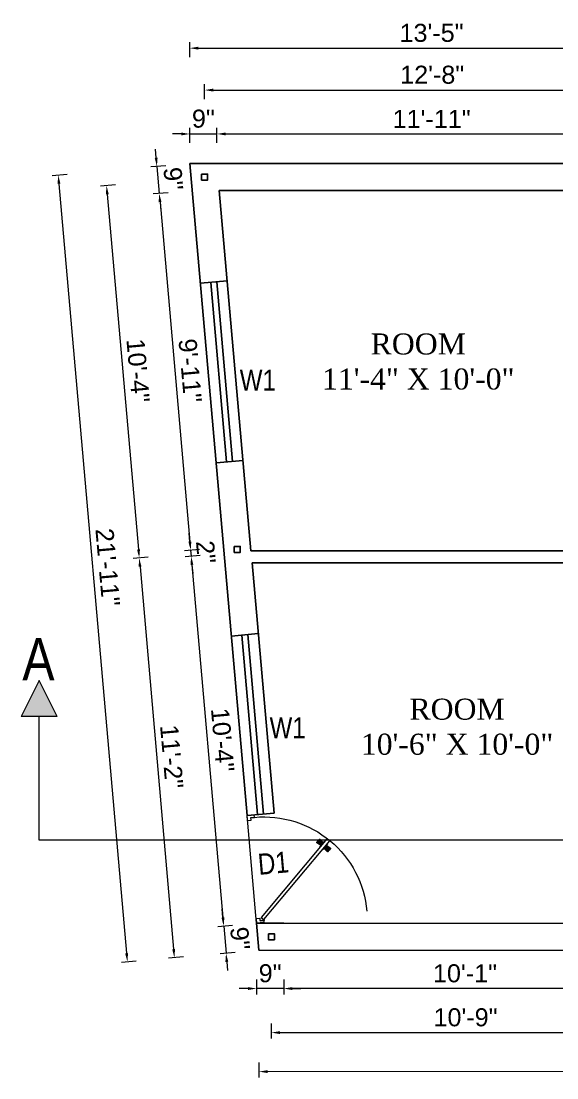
# Model space of a CAD drawing. Header units: inches. Extents: x 392906 to 410488, y -52747 to -40742.
# Drawn here: x 399149.1 to 399327.6, y -49412.8 to -49061 of the extents above; entities that cross this region are included whole.
import ezdxf

# ---------------------------------------------------------------- set-up
doc = ezdxf.new("R2010")
doc.units = ezdxf.units.IN
doc.header["$LTSCALE"] = 2
doc.header["$MEASUREMENT"] = 0
doc.header["$PDMODE"] = 34
doc.layers.get('0').update_dxf_attribs({"linetype": 'CONTINUOUS'})
doc.layers.get('DEFPOINTS').update_dxf_attribs({"color": 141, "linetype": 'CONTINUOUS'})
for name, color, linetype, lineweight in [('DOOR & WIN', 1, 'CONTINUOUS', 25), ('PUERTAS', 7, 'CONTINUOUS', 9), ('steps', 253, 'CONTINUOUS', 20)]:
    doc.layers.add(name, color=color, linetype=linetype, lineweight=lineweight)
doc.styles.add('Lettring Text', font='arial.ttf')
doc.styles.get("Standard").update_dxf_attribs({"font": 'ARIALN.TTF'})
doc.dimstyles.new('Copy of Standard', dxfattribs={"dimtxt": 6, "dimasz": 2.875, "dimexe": 2, "dimexo": 4, "dimgap": 2, "dimtad": 1, "dimdec": 0, "dimrnd": 1, "dimzin": 0, "dimdsep": 46, "dimlunit": 4, "dimtxsty": 'Lettring Text', "dimcen": 0.1, "dimclrd": 7, "dimclre": 7, "dimclrt": 7, "dimazin": 0, "dimtfac": 0.645, "dimtdec": 0, "dimtmove": 1, "dimatfit": 0, "dimfxl": 3, "dimfxlon": 1, "dimtfillclr": 256, "dimtolj": 1, "dimtzin": 0, "dimlwd": -1, "dimlwe": -1, "dimarcsym": 2})

# ---------------------------------------------------------------- blocks, each defined once
blk = doc.blocks.new('3ft')
at = {"layer": 'PUERTAS', "color": 6}
for p, q in [((1.01, 2.52), (25.23, 26.74)), ((26.05, 25.92), (1.77, 1.64)), ((26.05, 25.92), (25.23, 26.74)), ((0, 2.4), (0, 0)), ((0.72, 2.4), (0, 2.4)), ((1.6, 0), (0, 0)), ((0.72, 1.52), (0.72, 2.44)), ((0.8, 1.52), (0.72, 1.52)), ((0.8, 1.52), (0.8, 2.41)), ((0.8, 1.2), (0.8, 1.52)), ((1.6, 1.2), (0.8, 1.2)), ((1.57, 1.84), (0.94, 2.47)), ((1.63, 1.89), (0.97, 2.55)), ((1.63, 1.89), (1.57, 1.84)), ((1.77, 1.64), (1.57, 1.84)), ((1.6, 0), (1.6, 1.2)), ((34.4, 0), (34.4, 1.2)), ((34.4, 1.2), (35.2, 1.2)), ((34.4, 0), (36, 0)), ((35.2, 1.2), (35.2, 2.4)), ((35.2, 2.4), (36, 2.4)), ((36, 0), (36, 2.4))]:
    blk.add_line(p, q, dxfattribs=at)
at = {"layer": 'PUERTAS', "color": 8}
for p, q in [((22.57, 24.94), (21.65, 25.68)), ((22.63, 24.99), (21.69, 25.75)), ((22.74, 25.1), (21.84, 25.9)), ((22.13, 26.28), (21.98, 26.13)), ((22.88, 25.24), (22.01, 26.06)), ((22.13, 26.28), (22.27, 26.42)), ((22.29, 26.41), (22.27, 26.42)), ((23.16, 25.52), (22.34, 26.39)), ((23.3, 25.66), (22.5, 26.56)), ((23.41, 25.77), (22.65, 26.71)), ((22.69, 24.32), (23.02, 24.83)), ((23.46, 25.83), (22.72, 26.75)), ((22.95, 24.96), (22.84, 25.07)), ((22.98, 24.99), (22.86, 25.1)), ((23.03, 25.04), (22.91, 25.15)), ((22.91, 24.53), (23.1, 24.91)), ((23.11, 25.12), (22.99, 25.23)), ((23.13, 24.76), (23.18, 24.99)), ((23.28, 25.3), (23.17, 25.41)), ((23.36, 25.37), (23.25, 25.49)), ((23.31, 24.94), (23.28, 25.08)), ((23.41, 25.43), (23.3, 25.54)), ((23.46, 25.09), (23.32, 25.13)), ((23.44, 25.45), (23.33, 25.56)), ((23.64, 25.27), (23.41, 25.22)), ((23.87, 25.49), (23.49, 25.3)), ((24.08, 25.71), (23.57, 25.38)), ((25.02, 24.77), (24.68, 24.26)), ((23.63, 23.38), (24.14, 23.72)), ((23.84, 23.6), (24.22, 23.79)), ((24.07, 23.82), (24.3, 23.88)), ((24.25, 24), (24.39, 23.97)), ((24.25, 23.26), (24.99, 22.34)), ((24.27, 23.64), (24.38, 23.53)), ((24.3, 23.67), (24.41, 23.56)), ((24.3, 23.32), (25.06, 22.38)), ((24.35, 23.72), (24.46, 23.61)), ((24.4, 24.15), (24.43, 24.01)), ((24.41, 23.43), (25.2, 22.53)), ((24.43, 23.8), (24.54, 23.69)), ((24.58, 24.33), (24.52, 24.1)), ((24.55, 23.57), (25.37, 22.7)), ((24.6, 23.97), (24.72, 23.86)), ((24.8, 24.56), (24.61, 24.18)), ((24.68, 24.05), (24.79, 23.94)), ((24.73, 24.1), (24.85, 23.99)), ((24.76, 24.13), (24.87, 24.02)), ((24.83, 23.85), (25.7, 23.03)), ((24.97, 23.99), (25.87, 23.2)), ((25.08, 24.1), (26.02, 23.34)), ((25.14, 24.15), (26.06, 23.41)), ((25.58, 22.82), (25.43, 22.67)), ((25.58, 22.82), (25.73, 22.97)), ((25.72, 22.98), (25.73, 22.97)), ((0, 0), (36, 0))]:
    blk.add_line(p, q, dxfattribs=at)
at = {"layer": 'PUERTAS', "color": 1}
for p, q in [((21.67, 25.73), (22.17, 26.23)), ((22.49, 24.95), (21.67, 25.61)), ((21.7, 25.82), (22.14, 26.26)), ((21.73, 25.79), (21.7, 25.82)), ((22.58, 26.7), (22.14, 26.26)), ((22.67, 26.73), (22.17, 26.23)), ((22.61, 26.67), (22.58, 26.7)), ((22.6, 24.96), (23.02, 25.38)), ((22.61, 24.25), (22.92, 24.72)), ((22.7, 25.07), (22.71, 25.06)), ((23.45, 25.91), (22.79, 26.73)), ((22.82, 25.06), (23.08, 25.32)), ((22.94, 24.95), (22.83, 25.07)), ((22.92, 24.72), (22.92, 24.72)), ((22.93, 24.94), (23.19, 25.21)), ((22.93, 24.84), (22.93, 24.83)), ((23.44, 25.81), (23.02, 25.38)), ((23.34, 25.58), (23.08, 25.32)), ((23.46, 25.47), (23.19, 25.21)), ((23.33, 25.7), (23.34, 25.69)), ((23.45, 25.46), (23.33, 25.57)), ((23.57, 25.47), (23.57, 25.47)), ((24.15, 25.79), (23.68, 25.48)), ((23.68, 25.48), (23.68, 25.48)), ((24.27, 25.78), (24.26, 25.79)), ((25.1, 24.84), (24.79, 24.38)), ((25.09, 24.96), (25.1, 24.95)), ((22.62, 24.13), (22.61, 24.14)), ((23.44, 23.31), (23.45, 23.3)), ((23.56, 23.3), (24.03, 23.61)), ((24.03, 23.61), (24.03, 23.62)), ((24.14, 23.62), (24.14, 23.62)), ((24.25, 23.62), (24.51, 23.89)), ((24.26, 23.29), (24.69, 23.71)), ((24.26, 23.63), (24.37, 23.52)), ((24.26, 23.18), (24.92, 22.37)), ((24.37, 23.52), (24.63, 23.77)), ((24.37, 23.4), (24.37, 23.4)), ((24.78, 24.15), (24.51, 23.89)), ((24.89, 24.03), (24.63, 23.77)), ((25.11, 24.14), (24.69, 23.71)), ((24.77, 24.14), (24.88, 24.03)), ((24.79, 24.38), (24.78, 24.37)), ((24.78, 24.26), (24.78, 24.26)), ((25, 24.03), (25, 24.03)), ((25.04, 22.36), (25.54, 22.86)), ((25.1, 22.42), (25.13, 22.39)), ((25.13, 22.39), (25.57, 22.83)), ((25.22, 24.14), (26.03, 23.48)), ((26.04, 23.37), (25.54, 22.86)), ((26.01, 23.27), (25.57, 22.83)), ((25.98, 23.3), (26.01, 23.27))]:
    blk.add_line(p, q, dxfattribs=at)
at = {"layer": 'PUERTAS', "color": 2}
for p, q in [((21.99, 26.11), (21.98, 26.13)), ((25.42, 22.68), (25.43, 22.67))]:
    blk.add_line(p, q, dxfattribs=at)
at = {"layer": 'PUERTAS', "color": 6}
for radius in [0.155, 0.0752]:
    blk.add_circle((0.82, 2.56), radius, dxfattribs=at)
blk.add_arc((0.82, 2.56), 34.38, 359.7285, 90.0333, dxfattribs=at)
at = {"layer": 'PUERTAS', "color": 1}
for centre, start, end in [((22.54, 25.01), 231.0764, 315), ((22.73, 26.68), 38.9236, 135), ((22.77, 25.12), 225, 315), ((22.99, 24.89), 135, 219.7428), ((22.87, 24.78), 315, 39.7428), ((23.28, 25.63), 315, 45), ((23.39, 25.86), 315, 38.9236), ((23.51, 25.41), 50.2572, 135), ((23.62, 25.53), 230.2572, 315), ((24.2, 25.73), 45, 135), ((25.04, 24.89), 315, 45), ((22.67, 24.2), 135, 225), ((23.51, 23.36), 225, 315), ((24.09, 23.56), 50.2572, 135), ((24.2, 23.68), 230.2572, 315), ((24.32, 23.23), 135, 218.9236), ((24.42, 23.46), 135, 225), ((24.84, 24.31), 135, 219.7428), ((24.72, 24.21), 315, 39.7428), ((24.94, 23.98), 45, 135), ((24.98, 22.42), 218.9236, 315), ((25.17, 24.08), 51.0764, 135), ((25.98, 23.42), 315, 51.0764)]:
    blk.add_arc(centre, 0.08, start, end, dxfattribs=at)
blk = doc.blocks.new('*U199')
at = {"color": 3, "xscale": -1}
blk.add_blockref('3ft', (42, 0), dxfattribs=at)
blk = doc.blocks.new('*D656')
at = {"layer": 'DEFPOINTS', "color": 0, "ltscale": 0.5, "transparency": 16777216}
for p in [(399236.55, -49361.36), (399357.34, -49361.4), (399236.55, -49383.1)]:
    blk.add_point(p, dxfattribs=at)
at = {"layer": 'steps', "color": 7, "ltscale": 0.5, "transparency": 16777216}
for p, q in [((399236.55, -49380.1), (399236.55, -49385.1)), ((399357.34, -49380.13), (399357.34, -49385.13)), ((399354.46, -49383.13), (399239.42, -49383.11))]:
    blk.add_line(p, q, dxfattribs=at)
for points in [[(399239.42, -49382.63), (399239.42, -49383.58), (399236.55, -49383.1)], [(399354.46, -49382.65), (399354.46, -49383.61), (399357.34, -49383.13)]]:
    blk.add_solid(points, dxfattribs=at)
at = {"layer": 'steps', "color": 7, "ltscale": 0.5, "transparency": 16777216, "insert": (399296.94, -49378.06), "char_height": 6, "attachment_point": 5, "rotation": 359.9867, "style": 'Lettring Text'}
blk.add_mtext('\\A1;10\'-1"', dxfattribs=at)
blk = doc.blocks.new('*D657')
at = {"layer": 'DEFPOINTS', "color": 0, "ltscale": 0.5, "transparency": 16777216}
for p in [(399227.52, -49361.36), (399236.55, -49361.36), (399227.51, -49383.1)]:
    blk.add_point(p, dxfattribs=at)
at = {"layer": 'steps', "color": 7, "ltscale": 0.5, "transparency": 16777216}
for p, q in [((399227.51, -49380.1), (399227.51, -49385.1)), ((399236.55, -49380.1), (399236.55, -49385.1)), ((399224.64, -49383.1), (399221.76, -49383.1)), ((399236.55, -49383.1), (399227.51, -49383.1)), ((399239.42, -49383.11), (399242.3, -49383.11))]:
    blk.add_line(p, q, dxfattribs=at)
for points in [[(399224.64, -49382.62), (399224.64, -49383.58), (399227.51, -49383.1)], [(399239.42, -49382.63), (399239.42, -49383.58), (399236.55, -49383.1)]]:
    blk.add_solid(points, dxfattribs=at)
at = {"layer": 'steps', "color": 7, "ltscale": 0.5, "transparency": 16777216, "insert": (399232.03, -49378.04), "char_height": 6, "attachment_point": 5, "rotation": 359.9867, "style": 'Lettring Text'}
blk.add_mtext('\\A1;9"', dxfattribs=at)
blk = doc.blocks.new('*D631')
at = {"layer": 'DEFPOINTS', "color": 0, "ltscale": 0.5, "transparency": 16777216}
for p in [(399232.43, -49365.86), (399361.84, -49365.89), (399361.84, -49397.79)]:
    blk.add_point(p, dxfattribs=at)
at = {"layer": 'steps', "color": 7, "ltscale": 0.5, "transparency": 16777216}
for p, q in [((399232.42, -49394.76), (399232.42, -49399.76)), ((399361.84, -49394.79), (399361.84, -49399.79)), ((399235.3, -49397.76), (399358.96, -49397.79))]:
    blk.add_line(p, q, dxfattribs=at)
for points in [[(399235.3, -49397.28), (399235.3, -49398.24), (399232.42, -49397.76)], [(399358.96, -49397.31), (399358.96, -49398.27), (399361.84, -49397.79)]]:
    blk.add_solid(points, dxfattribs=at)
at = {"layer": 'steps', "color": 7, "ltscale": 0.5, "transparency": 16777216, "insert": (399297.13, -49392.71), "char_height": 6, "attachment_point": 5, "rotation": 359.9867, "style": 'Lettring Text'}
blk.add_mtext('\\A1;10\'-9"', dxfattribs=at)
blk = doc.blocks.new('*D634')
at = {"layer": 'DEFPOINTS', "color": 0, "ltscale": 0.5, "transparency": 16777216}
for p in [(399228.31, -49370.36), (399587.84, -49370.45), (399228.3, -49410.75)]:
    blk.add_point(p, dxfattribs=at)
at = {"layer": 'steps', "color": 7, "ltscale": 0.5, "transparency": 16777216}
for p, q in [((399228.3, -49407.75), (399228.3, -49412.75)), ((399587.83, -49407.83), (399587.83, -49412.83)), ((399584.96, -49410.83), (399231.17, -49410.75))]:
    blk.add_line(p, q, dxfattribs=at)
for points in [[(399231.17, -49410.27), (399231.17, -49411.23), (399228.3, -49410.75)], [(399584.96, -49410.35), (399584.96, -49411.31), (399587.83, -49410.83)]]:
    blk.add_solid(points, dxfattribs=at)
at = {"layer": 'steps', "color": 7, "ltscale": 0.5, "transparency": 16777216, "insert": (399408.07, -49405.73), "char_height": 6, "attachment_point": 5, "rotation": 359.9867, "style": 'Lettring Text'}
blk.add_mtext("\\A1;30'", dxfattribs=at)
blk = doc.blocks.new('*D635')
at = {"layer": 'DEFPOINTS', "color": 0, "ltscale": 0.5, "transparency": 16777216}
for p in [(399214.31, -49098.57), (399205.27, -49108.42), (399214.31, -49108.42)]:
    blk.add_point(p, dxfattribs=at)
at = {"layer": 'steps', "color": 7, "ltscale": 0.5, "transparency": 16777216}
for p, q in [((399205.27, -49101.57), (399205.27, -49096.57)), ((399214.31, -49101.57), (399214.31, -49096.57)), ((399202.4, -49098.57), (399199.52, -49098.57)), ((399205.27, -49098.57), (399214.31, -49098.57)), ((399217.18, -49098.57), (399220.06, -49098.57))]:
    blk.add_line(p, q, dxfattribs=at)
for points in [[(399202.4, -49098.09), (399202.4, -49099.05), (399205.27, -49098.57)], [(399217.18, -49098.09), (399217.18, -49099.05), (399214.31, -49098.57)]]:
    blk.add_solid(points, dxfattribs=at)
at = {"layer": 'steps', "color": 7, "ltscale": 0.5, "transparency": 16777216, "insert": (399209.79, -49093.51), "char_height": 6, "attachment_point": 5, "style": 'Lettring Text'}
blk.add_mtext('\\A1;9"', dxfattribs=at)
blk = doc.blocks.new('*D636')
at = {"layer": 'DEFPOINTS', "color": 0, "ltscale": 0.5, "transparency": 16777216}
for p in [(399357.34, -49098.57), (399214.31, -49108.42), (399357.34, -49117.42)]:
    blk.add_point(p, dxfattribs=at)
at = {"layer": 'steps', "color": 7, "ltscale": 0.5, "transparency": 16777216}
for p, q in [((399214.31, -49101.57), (399214.31, -49096.57)), ((399357.34, -49101.57), (399357.34, -49096.57)), ((399217.18, -49098.57), (399354.47, -49098.57))]:
    blk.add_line(p, q, dxfattribs=at)
for points in [[(399217.18, -49098.09), (399217.18, -49099.05), (399214.31, -49098.57)], [(399354.47, -49098.09), (399354.47, -49099.05), (399357.34, -49098.57)]]:
    blk.add_solid(points, dxfattribs=at)
at = {"layer": 'steps', "color": 7, "ltscale": 0.5, "transparency": 16777216, "insert": (399285.83, -49093.56), "char_height": 6, "attachment_point": 5, "style": 'Lettring Text'}
blk.add_mtext('\\A1;11\'-11"', dxfattribs=at)
blk = doc.blocks.new('*D660')
at = {"layer": 'DEFPOINTS', "color": 0, "ltscale": 0.5, "transparency": 16777216}
for p in [(399361.84, -49083.96), (399210.19, -49112.92), (399361.84, -49112.92)]:
    blk.add_point(p, dxfattribs=at)
at = {"layer": 'steps', "color": 7, "ltscale": 0.5, "transparency": 16777216}
for p, q in [((399210.19, -49086.96), (399210.19, -49081.96)), ((399361.84, -49086.96), (399361.84, -49081.96)), ((399213.06, -49083.96), (399358.97, -49083.96))]:
    blk.add_line(p, q, dxfattribs=at)
for points in [[(399213.06, -49083.48), (399213.06, -49084.44), (399210.19, -49083.96)], [(399358.97, -49083.48), (399358.97, -49084.44), (399361.84, -49083.96)]]:
    blk.add_solid(points, dxfattribs=at)
at = {"layer": 'steps', "color": 7, "ltscale": 0.5, "transparency": 16777216, "insert": (399286.02, -49078.89), "char_height": 6, "attachment_point": 5, "style": 'Lettring Text'}
blk.add_mtext('\\A1;12\'-8"', dxfattribs=at)
blk = doc.blocks.new('*D663')
at = {"layer": 'DEFPOINTS', "color": 0, "ltscale": 0.5, "transparency": 16777216}
for p in [(399366.34, -49070.01), (399205.27, -49108.42), (399366.34, -49108.42)]:
    blk.add_point(p, dxfattribs=at)
at = {"layer": 'steps', "color": 7, "ltscale": 0.5, "transparency": 16777216}
for p, q in [((399205.27, -49073.01), (399205.27, -49068.01)), ((399366.34, -49073.01), (399366.34, -49068.01)), ((399208.15, -49070.01), (399363.47, -49070.01))]:
    blk.add_line(p, q, dxfattribs=at)
for points in [[(399208.15, -49069.53), (399208.15, -49070.49), (399205.27, -49070.01)], [(399363.47, -49069.53), (399363.47, -49070.49), (399366.34, -49070.01)]]:
    blk.add_solid(points, dxfattribs=at)
at = {"layer": 'steps', "color": 7, "ltscale": 0.5, "transparency": 16777216, "insert": (399285.81, -49064.95), "char_height": 6, "attachment_point": 5, "style": 'Lettring Text'}
blk.add_mtext('\\A1;13\'-5"', dxfattribs=at)
blk = doc.blocks.new('*D665')
at = {"layer": 'DEFPOINTS', "color": 0, "ltscale": 0.5, "transparency": 16777216}
for p in [(399205.27, -49108.42), (399206.07, -49117.42), (399195.1, -49118.39)]:
    blk.add_point(p, dxfattribs=at)
at = {"layer": 'steps', "color": 7, "ltscale": 0.5, "transparency": 16777216}
for p, q in [((399194.06, -49106.53), (399193.8, -49103.66)), ((399197.3, -49109.13), (399192.32, -49109.56)), ((399194.31, -49109.39), (399195.1, -49118.39)), ((399198.09, -49118.13), (399193.11, -49118.56)), ((399195.35, -49121.25), (399195.6, -49124.12))]:
    blk.add_line(p, q, dxfattribs=at)
for points in [[(399194.53, -49106.48), (399193.58, -49106.57), (399194.31, -49109.39)], [(399195.83, -49121.21), (399194.87, -49121.29), (399195.1, -49118.39)]]:
    blk.add_solid(points, dxfattribs=at)
at = {"layer": 'steps', "color": 7, "ltscale": 0.5, "transparency": 16777216, "insert": (399199.75, -49113.45), "char_height": 6, "attachment_point": 5, "rotation": 275.0256, "style": 'Lettring Text'}
blk.add_mtext('\\A1;9"', dxfattribs=at)
blk = doc.blocks.new('*D666')
at = {"layer": 'DEFPOINTS', "color": 0, "ltscale": 0.5, "transparency": 16777216}
for p in [(399206.07, -49117.42), (399205.55, -49237.19), (399220.09, -49235.91)]:
    blk.add_point(p, dxfattribs=at)
at = {"layer": 'steps', "color": 7, "ltscale": 0.5, "transparency": 16777216}
for p, q in [((399198.09, -49118.13), (399193.11, -49118.56)), ((399195.35, -49121.25), (399205.3, -49234.33)), ((399208.54, -49236.93), (399203.55, -49237.37))]:
    blk.add_line(p, q, dxfattribs=at)
for points in [[(399195.83, -49121.21), (399194.87, -49121.29), (399195.1, -49118.39)], [(399205.77, -49234.29), (399204.82, -49234.37), (399205.55, -49237.19)]]:
    blk.add_solid(points, dxfattribs=at)
at = {"layer": 'steps', "color": 7, "ltscale": 0.5, "transparency": 16777216, "insert": (399205.37, -49177.35), "char_height": 6, "attachment_point": 5, "rotation": 275.0256, "style": 'Lettring Text'}
blk.add_mtext('\\A1;9\'-11"', dxfattribs=at)
blk = doc.blocks.new('*D667')
at = {"layer": 'DEFPOINTS', "color": 0, "ltscale": 0.5, "transparency": 16777216}
for p in [(399220.09, -49235.91), (399205.72, -49239.18), (399220.09, -49237.91)]:
    blk.add_point(p, dxfattribs=at)
at = {"layer": 'steps', "color": 7, "ltscale": 0.5, "transparency": 16777216}
for p, q in [((399205.3, -49234.33), (399205.04, -49231.46)), ((399208.54, -49236.93), (399203.55, -49237.37)), ((399205.55, -49237.19), (399205.72, -49239.18)), ((399208.71, -49238.91), (399203.73, -49239.35)), ((399205.97, -49242.04), (399206.23, -49244.91))]:
    blk.add_line(p, q, dxfattribs=at)
for points in [[(399205.77, -49234.29), (399204.82, -49234.37), (399205.55, -49237.19)], [(399206.45, -49242), (399205.5, -49242.08), (399205.72, -49239.18)]]:
    blk.add_solid(points, dxfattribs=at)
at = {"layer": 'steps', "color": 7, "ltscale": 0.5, "transparency": 16777216, "insert": (399210.63, -49237.75), "char_height": 6, "attachment_point": 5, "rotation": 275.0256, "style": 'Lettring Text'}
blk.add_mtext('\\A1;2"', dxfattribs=at)
blk = doc.blocks.new('*D668')
at = {"layer": 'DEFPOINTS', "color": 0, "ltscale": 0.5, "transparency": 16777216}
for p in [(399220.09, -49237.91), (399216.55, -49362.33), (399227.52, -49361.36)]:
    blk.add_point(p, dxfattribs=at)
at = {"layer": 'steps', "color": 7, "ltscale": 0.5, "transparency": 16777216}
for p, q in [((399208.71, -49238.91), (399203.73, -49239.35)), ((399205.97, -49242.04), (399216.3, -49359.46)), ((399219.54, -49362.07), (399214.56, -49362.5))]:
    blk.add_line(p, q, dxfattribs=at)
for points in [[(399206.45, -49242), (399205.5, -49242.08), (399205.72, -49239.18)], [(399216.78, -49359.42), (399215.82, -49359.51), (399216.55, -49362.33)]]:
    blk.add_solid(points, dxfattribs=at)
at = {"layer": 'steps', "color": 7, "ltscale": 0.5, "transparency": 16777216, "insert": (399216.18, -49300.31), "char_height": 6, "attachment_point": 5, "rotation": 275.0256, "style": 'Lettring Text'}
blk.add_mtext('\\A1;10\'-4"', dxfattribs=at)
blk = doc.blocks.new('*D669')
at = {"layer": 'DEFPOINTS', "color": 0, "ltscale": 0.5, "transparency": 16777216}
for p in [(399227.52, -49361.36), (399217.34, -49371.33), (399228.31, -49370.36)]:
    blk.add_point(p, dxfattribs=at)
at = {"layer": 'steps', "color": 7, "ltscale": 0.5, "transparency": 16777216}
for p, q in [((399216.3, -49359.46), (399216.05, -49356.6)), ((399219.54, -49362.07), (399214.56, -49362.5)), ((399216.55, -49362.33), (399217.34, -49371.33)), ((399220.33, -49371.06), (399215.35, -49371.5)), ((399217.59, -49374.19), (399217.85, -49377.05))]:
    blk.add_line(p, q, dxfattribs=at)
for points in [[(399216.78, -49359.42), (399215.82, -49359.51), (399216.55, -49362.33)], [(399218.07, -49374.15), (399217.12, -49374.23), (399217.34, -49371.33)]]:
    blk.add_solid(points, dxfattribs=at)
at = {"layer": 'steps', "color": 7, "ltscale": 0.5, "transparency": 16777216, "insert": (399221.99, -49366.38), "char_height": 6, "attachment_point": 5, "rotation": 275.0256, "style": 'Lettring Text'}
blk.add_mtext('\\A1;9"', dxfattribs=at)
blk = doc.blocks.new('*D642')
at = {"layer": 'DEFPOINTS', "color": 0, "ltscale": 0.5, "transparency": 16777216}
for p in [(399210.19, -49112.92), (399221.09, -49236.91), (399188.43, -49239.79)]:
    blk.add_point(p, dxfattribs=at)
at = {"layer": 'steps', "color": 7, "ltscale": 0.5, "transparency": 16777216}
for p, q in [((399180.52, -49115.53), (399175.54, -49115.97)), ((399177.78, -49118.66), (399188.18, -49236.92)), ((399191.42, -49239.52), (399186.44, -49239.96))]:
    blk.add_line(p, q, dxfattribs=at)
for points in [[(399178.26, -49118.62), (399177.3, -49118.7), (399177.53, -49115.8)], [(399188.66, -49236.88), (399187.7, -49236.96), (399188.43, -49239.79)]]:
    blk.add_solid(points, dxfattribs=at)
at = {"layer": 'steps', "color": 7, "ltscale": 0.5, "transparency": 16777216, "insert": (399188.02, -49177.35), "char_height": 6, "attachment_point": 5, "rotation": 275.0256, "style": 'Lettring Text'}
blk.add_mtext('\\A1;10\'-4"', dxfattribs=at)
blk = doc.blocks.new('*D643')
at = {"layer": 'DEFPOINTS', "color": 0, "ltscale": 0.5, "transparency": 16777216}
for p in [(399221.09, -49236.91), (399228.31, -49370.36), (399200.13, -49372.84)]:
    blk.add_point(p, dxfattribs=at)
at = {"layer": 'steps', "color": 7, "ltscale": 0.5, "transparency": 16777216}
for p, q in [((399191.42, -49239.52), (399186.44, -49239.96)), ((399188.68, -49242.65), (399199.88, -49369.98)), ((399203.12, -49372.58), (399198.14, -49373.02))]:
    blk.add_line(p, q, dxfattribs=at)
for points in [[(399189.16, -49242.61), (399188.21, -49242.69), (399188.43, -49239.79)], [(399200.36, -49369.93), (399199.4, -49370.02), (399200.13, -49372.84)]]:
    blk.add_solid(points, dxfattribs=at)
at = {"layer": 'steps', "color": 7, "ltscale": 0.5, "transparency": 16777216, "insert": (399199.27, -49305.87), "char_height": 6, "attachment_point": 5, "rotation": 275.0256, "style": 'Lettring Text'}
blk.add_mtext('\\A1;11\'-2"', dxfattribs=at)
blk = doc.blocks.new('*D644')
at = {"layer": 'DEFPOINTS', "color": 0, "ltscale": 0.5, "transparency": 16777216}
for p in [(399205.27, -49108.42), (399228.31, -49370.36), (399184.47, -49374.22)]:
    blk.add_point(p, dxfattribs=at)
at = {"layer": 'steps', "color": 7, "ltscale": 0.5, "transparency": 16777216}
for p, q in [((399164.42, -49112.02), (399159.44, -49112.46)), ((399161.68, -49115.14), (399184.21, -49371.35)), ((399187.45, -49373.95), (399182.47, -49374.39))]:
    blk.add_line(p, q, dxfattribs=at)
for points in [[(399162.16, -49115.1), (399161.21, -49115.19), (399161.43, -49112.28)], [(399184.69, -49371.31), (399183.74, -49371.4), (399184.47, -49374.22)]]:
    blk.add_solid(points, dxfattribs=at)
at = {"layer": 'steps', "color": 7, "ltscale": 0.5, "transparency": 16777216, "insert": (399177.94, -49242.81), "char_height": 6, "attachment_point": 5, "rotation": 275.0256, "style": 'Lettring Text'}
blk.add_mtext('\\A1;21\'-11"', dxfattribs=at)

msp = doc.modelspace()

# ---------------------------------------------------------------- hatches: boundary and pattern name
at = {"linetype": 'ByBlock', "lineweight": 5}
msp.add_hatch(color=7, dxfattribs=at).paths.add_polyline_path([(399155.07, -49280.54), (399161.07, -49292.54), (399149.07, -49292.54)])

# ---------------------------------------------------------------- linework, layer by layer
at = {"ltscale": 0.5}
for p, q in [((399224.36, -49325.5), (399205.27, -49108.42)), ((399205.27, -49108.42), (399366.34, -49108.42)), ((399225.65, -49237.36), (399215.1, -49117.42)), ((399215.1, -49117.42), (399357.34, -49117.42)), ((399217.75, -49147.51), (399208.78, -49148.3)), ((399212.27, -49147.99), (399217.52, -49207.76)), ((399214.26, -49147.82), (399219.52, -49207.58)), ((399223, -49207.28), (399214.04, -49208.07)), ((399357.34, -49237.4), (399225.65, -49237.36)), ((399366.34, -49241.4), (399226, -49241.36)), ((399233.33, -49324.71), (399226, -49241.36)), ((399219.11, -49265.73), (399228.07, -49264.94)), ((399222.59, -49265.43), (399227.85, -49325.2)), ((399224.59, -49265.25), (399229.84, -49325.02)), ((399224.36, -49325.5), (399233.33, -49324.71)), ((399357.34, -49361.4), (399227.52, -49361.36)), ((399228.31, -49370.36), (399227.52, -49361.36)), ((399227.52, -49361.36), (399236.55, -49361.36)), ((399587.84, -49370.45), (399228.31, -49370.36))]:
    msp.add_line(p, q, dxfattribs=at)
at = {"color": 7, "linetype": 'ByBlock', "lineweight": 5}
for p, q in [((399155.07, -49280.54), (399149.07, -49292.54)), ((399161.07, -49292.54), (399155.07, -49280.54)), ((399161.07, -49292.54), (399149.07, -49292.54)), ((399155.07, -49333.71), (399155.07, -49292.54)), ((399649.39, -49333.71), (399155.07, -49333.71))]:
    msp.add_line(p, q, dxfattribs=at)
at = {"ltscale": 0.5}
for points in [[(399209.19, -49111.92), (399211.19, -49111.92), (399211.19, -49113.92), (399209.19, -49113.92)], [(399220.09, -49235.91), (399222.09, -49235.91), (399222.09, -49237.91), (399220.09, -49237.91)], [(399231.43, -49364.86), (399233.43, -49364.86), (399233.43, -49366.86), (399231.43, -49366.86)]]:
    msp.add_lwpolyline(points, close=True, dxfattribs=at)

# ---------------------------------------------------------------- block references
at = {"layer": 'DOOR & WIN', "rotation": 275.0252223931562}
msp.add_blockref('*U199', (399223.84, -49319.53), dxfattribs=at)

# ---------------------------------------------------------------- texts
at = {"color": 7, "linetype": 'ByBlock', "lineweight": 5, "insert": (399160.19, -49266.44), "char_height": 14, "width": 26.5803, "attachment_point": 3}
msp.add_mtext('A', dxfattribs=at)
at = {"layer": 'steps', "color": 7, "ltscale": 0.3, "char_height": 7}
for s, insert, width, attachment_point in [('{\\fTimes New Roman|b0|i0|c0|p18;ROOM\\P11\'-4" X 10\'-0"}', (399281.38, -49164.99), 67.6616, 2), ('W1', (399227.92, -49184.07), 18.6213, 8), ('{\\fTimes New Roman|b0|i0|c0|p18;ROOM\\P10\'-6" X 10\'-0"}', (399294.31, -49286.58), 67.6616, 2), ('W1', (399237.86, -49299.76), 18.6213, 8)]:
    msp.add_mtext(s, dxfattribs=dict(at, insert=insert, width=width, attachment_point=attachment_point))
at = {"layer": 'steps', "color": 7, "ltscale": 0.3, "insert": (399233.39, -49344.82), "char_height": 7, "attachment_point": 8, "rotation": 5.0252}
msp.add_mtext_dynamic_manual_height_columns('{\\W1;D1}', width=18.6213, gutter_width=40, heights=[0], dxfattribs=at)

# ---------------------------------------------------------------- dimensions: what is measured, and where the dimension line sits
at = {"layer": 'steps', "ltscale": 0.5}
for base, p1, p2, picture, middle in [((399366.34, -49070.01), (399205.27, -49108.42), (399366.34, -49108.42), '*D663', (399285.81, -49064.95)), ((399361.84, -49083.96), (399210.19, -49112.92), (399361.84, -49112.92), '*D660', (399286.02, -49078.89)), ((399357.34, -49098.57), (399214.31, -49108.42), (399357.34, -49117.42), '*D636', (399285.83, -49093.56))]:
    dim = msp.add_linear_dim(base=base, p1=p1, p2=p2, dimstyle='Copy of Standard', dxfattribs=at)
    dim.commit()
    dim.dimension.update_dxf_attribs({"geometry": picture, "text_midpoint": middle})
dim = msp.add_linear_dim(base=(399214.31, -49098.57), p1=(399205.27, -49108.42), p2=(399214.31, -49108.42), dimstyle='Copy of Standard', dxfattribs=at)
dim.commit()
dim.dimension.update_dxf_attribs({"geometry": '*D635', "text_midpoint": (399209.79, -49098.57), "dimtype": 160})
for base, p1, p2, angle, picture, middle, dimtype in [((399195.1, -49118.39), (399205.27, -49108.42), (399206.07, -49117.42), 275.0256, '*D665', (399194.7, -49113.89), 161), ((399205.72, -49239.18), (399220.09, -49235.91), (399220.09, -49237.91), 95.0256, '*D667', (399205.63, -49238.19), 160), ((399217.34, -49371.33), (399227.52, -49361.36), (399228.31, -49370.36), 95.0256, '*D669', (399216.95, -49366.83), 160), ((399227.51, -49383.1), (399236.55, -49361.36), (399227.52, -49361.36), 179.9867, '*D657', (399232.03, -49383.1), 160)]:
    dim = msp.add_linear_dim(base=base, p1=p1, p2=p2, angle=angle, dimstyle='Copy of Standard', dxfattribs=at)
    dim.commit()
    dim.dimension.update_dxf_attribs({"geometry": picture, "text_midpoint": middle, "dimtype": dimtype})
for p1, p2, distance, picture, middle in [((399205.27, -49108.42), (399228.31, -49370.36), -44.01, '*D644', (399177.94, -49242.81)), ((399210.19, -49112.92), (399221.09, -49236.91), -32.79, '*D642', (399188.02, -49177.35)), ((399232.43, -49365.86), (399361.84, -49365.89), -31.9, '*D631', (399297.13, -49392.71)), ((399587.84, -49370.45), (399228.31, -49370.36), 40.39, '*D634', (399408.07, -49405.73))]:
    dim = msp.add_aligned_dim(p1=p1, p2=p2, distance=distance, dimstyle='Copy of Standard', dxfattribs=at)
    dim.commit()
    dim.dimension.update_dxf_attribs({"geometry": picture, "text_midpoint": middle})
for base, p1, p2, angle, picture, middle in [((399205.55, -49237.19), (399206.07, -49117.42), (399220.09, -49235.91), 95.0256, '*D666', (399205.37, -49177.35)), ((399200.13, -49372.84), (399221.09, -49236.91), (399228.31, -49370.36), 95.0256, '*D643', (399199.27, -49305.87)), ((399216.55, -49362.33), (399220.09, -49237.91), (399227.52, -49361.36), 95.0256, '*D668', (399216.18, -49300.31)), ((399236.55, -49383.1), (399357.34, -49361.4), (399236.55, -49361.36), 179.9867, '*D656', (399296.94, -49378.06))]:
    dim = msp.add_linear_dim(base=base, p1=p1, p2=p2, angle=angle, dimstyle='Copy of Standard', dxfattribs=at)
    dim.commit()
    dim.dimension.update_dxf_attribs({"geometry": picture, "text_midpoint": middle})

doc.saveas('drawing.dxf')
